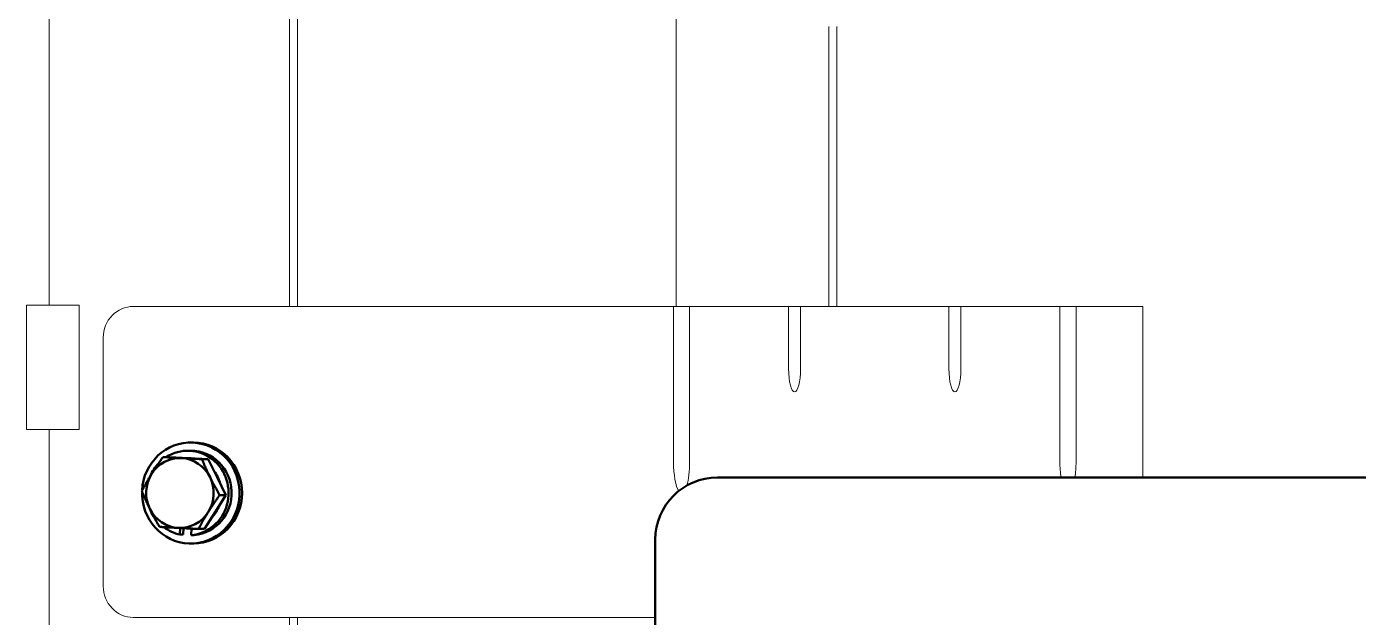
# Model space of a CAD drawing. Header units: inches. Extents: x 15 to 402, y 6 to 258.
# Drawn here: x 212.75 to 223.45, y 94.49 to 99.24 of the extents above; entities that cross this region are included whole.
import ezdxf

# ---------------------------------------------------------------- set-up
doc = ezdxf.new("R2010")
doc.units = ezdxf.units.IN
doc.header["$LTSCALE"] = 12
doc.header["$MEASUREMENT"] = 0
doc.layers.add('Visible (ANSI)', color=7, linetype='Continuous', lineweight=50)

msp = doc.modelspace()

# ---------------------------------------------------------------- linework, layer by layer
at = {"layer": 'Visible (ANSI)', "linetype": 'Continuous', "lineweight": 18}
for p, q in [((212.92755, 104.87586), (212.92755, 96.99586)), ((214.8594, 96.98586), (214.8594, 99.61086)), ((214.9241, 99.61086), (214.9241, 96.98586)), ((217.96721, 99.61086), (217.96721, 96.98586)), ((219.19462, 96.98586), (219.19462, 99.23807)), ((219.25932, 99.23583), (219.25932, 96.98586)), ((212.74638, 96.99586), (213.16903, 96.99586)), ((212.74638, 96.99586), (212.74638, 95.99586)), ((213.16903, 96.99586), (213.16903, 95.99586)), ((216.8894, 96.98586), (213.60346, 96.98586)), ((216.8894, 96.98586), (217.42523, 96.98586)), ((217.94632, 96.98586), (217.42523, 96.98586)), ((217.94632, 95.73586), (217.94632, 96.98586)), ((217.94632, 96.98586), (218.07573, 96.98586)), ((218.87095, 96.98586), (218.07573, 96.98586)), ((218.07573, 96.98586), (218.07573, 95.73586)), ((218.87095, 96.48586), (218.87095, 96.98586)), ((218.87095, 96.98586), (218.96801, 96.98586)), ((220.15987, 96.98586), (218.96801, 96.98586)), ((218.96801, 96.98586), (218.96801, 96.48586)), ((220.15987, 96.48586), (220.15987, 96.98586)), ((220.15987, 96.98586), (220.25693, 96.98586)), ((221.05215, 96.98586), (220.25693, 96.98586)), ((220.25693, 96.98586), (220.25693, 96.48586)), ((221.05215, 95.73586), (221.05215, 96.98586)), ((221.05215, 96.98586), (221.18156, 96.98586)), ((221.70265, 96.98586), (221.18156, 96.98586)), ((221.18156, 96.98586), (221.18156, 95.73586)), ((221.70265, 96.98586), (221.71756, 96.98586)), ((221.71756, 95.61086), (221.71756, 96.98586)), ((213.36198, 96.73586), (213.36198, 94.73586)), ((212.74638, 95.99586), (213.16903, 95.99586)), ((212.92755, 95.99586), (212.92755, 88.11586)), ((213.60346, 94.48586), (216.8894, 94.48586)), ((214.8594, 80.73586), (214.8594, 94.48586)), ((214.9241, 94.48586), (214.9241, 80.73586)), ((217.42523, 94.48586), (216.8894, 94.48586)), ((217.42523, 94.48586), (217.79991, 94.48586))]:
    msp.add_line(p, q, dxfattribs=at)
at = {"layer": 'Visible (ANSI)'}
for p, q in [((214.06572, 95.82586), (214.04139, 95.82586)), ((214.06572, 95.89186), (214.08642, 95.89186)), ((213.89254, 95.77492), (213.84262, 95.77492)), ((213.89254, 95.77492), (214.04904, 95.76648)), ((214.04904, 95.76648), (214.20553, 95.75804)), ((214.20553, 95.75804), (214.15561, 95.75804)), ((214.20553, 95.75804), (214.27672, 95.61351)), ((214.27672, 95.61351), (214.34791, 95.46898)), ((224.57843, 95.61086), (218.29991, 95.61086)), ((214.34791, 95.46898), (214.2626, 95.33289)), ((214.34791, 95.46898), (214.29798, 95.46898)), ((214.2626, 95.33289), (214.17729, 95.1968)), ((213.98176, 95.20431), (213.97913, 95.15203)), ((214.00346, 95.15203), (214.00602, 95.20302)), ((214.0698, 95.14714), (214.07244, 95.19958)), ((214.17729, 95.1968), (214.12736, 95.1968)), ((214.00346, 95.15203), (213.97913, 95.15203)), ((214.06572, 95.07986), (214.08642, 95.07986)), ((214.09413, 95.14714), (214.0698, 95.14714)), ((217.79991, 95.11086), (217.79991, 79.61086))]:
    msp.add_line(p, q, dxfattribs=at)
msp.add_arc((218.29991, 95.11086), 0.5, 90, 180, dxfattribs=at)
at = {"layer": 'Visible (ANSI)', "linetype": 'Continuous', "lineweight": 18}
for centre, major_axis, ratio, start_param, end_param in [((213.60346, 96.73586), (0, 0.25), 0.96592583, 0, 1.57079633), ((218.91948, 96.48586), (0, -0.1875), 0.25881905, 4.71238898, 7.85398163), ((220.2084, 96.48586), (0, -0.1875), 0.25881905, 4.71238898, 7.85398163), ((218.01103, 95.73586), (0, -0.25), 0.25881905, 4.71238898, 5.9236128), ((218.01103, 95.73586), (0, -0.25), 0.25881905, 0.70618719, 1.57079633), ((221.11685, 95.73586), (0, 0.25), 0.25881905, 1.57079633, 2.0943951), ((221.11685, 95.73586), (0, -0.25), 0.25881905, 1.04719755, 1.57079633), ((213.60346, 94.73586), (0, -0.25), 0.96592583, 4.71238898, 6.28318531)]:
    msp.add_ellipse(centre, major_axis=major_axis, ratio=ratio, start_param=start_param, end_param=end_param, dxfattribs=at)
at = {"layer": 'Visible (ANSI)'}
for centre, major_axis, start_param, end_param in [((214.06572, 95.48586), (0, -0.406), 4.68127413, 10.94454271), ((214.04139, 95.48586), (0, 0.34), 3.22821892, 6.83765878), ((214.06572, 95.48586), (0, -0.34), 0.08662627, 3.14159265), ((214.08642, 95.48586), (0, -0.406), 0, 3.14159265), ((214.04139, 95.48586), (0, 0.34), 0.7968523, 1.15746311), ((213.9785, 95.48586), (0, 0.281), 6.23113219, 7.27832974), ((213.9785, 95.48586), (0, 0.281), 5.18393464, 6.23113219), ((214.04139, 95.48586), (0, 0.281), 6.18131693, 6.28094746), ((213.9785, 95.48586), (0, -0.281), 4.13673709, 5.18393464), ((213.9785, 95.48586), (0, 0.281), 4.13673709, 5.18393464), ((214.04139, 95.48586), (0, -0.281), 1.83586556, 2.24881842), ((214.04139, 95.48586), (0, -0.281), 0.79480903, 1.19547984), ((213.9785, 95.48586), (0, -0.281), 5.18393464, 6.23113219), ((214.04139, 95.48586), (0, 0.34), 1.96576718, 2.15247377), ((213.9785, 95.48586), (0, -0.281), 6.23113219, 7.27832974), ((214.04139, 95.48586), (0, -0.34), 5.64992135, 6.09245281)]:
    msp.add_ellipse(centre, major_axis=major_axis, ratio=0.96592583, start_param=start_param, end_param=end_param, dxfattribs=at)
for points in [[(213.75081, 95.63883), (213.79041, 95.70199), (213.84262, 95.77492)], [(213.84262, 95.77492), (213.91999, 95.7704), (213.99262, 95.76648)], [(213.99262, 95.76648), (214.06525, 95.76257), (214.15561, 95.75804)], [(214.15561, 95.75804), (214.18726, 95.68059), (214.2203, 95.61351)], [(213.672, 95.50275), (213.71122, 95.57568), (213.75081, 95.63883)], [(214.2203, 95.61351), (214.25334, 95.54643), (214.29798, 95.46898)], [(213.73669, 95.35822), (213.70365, 95.42529), (213.672, 95.50275)], [(214.29798, 95.46898), (214.24577, 95.39605), (214.20618, 95.33289)], [(213.81437, 95.21369), (213.76973, 95.29114), (213.73669, 95.35822)], [(214.20618, 95.33289), (214.16658, 95.26973), (214.12736, 95.1968)], [(213.96437, 95.20524), (213.89174, 95.20916), (213.81437, 95.21369)], [(214.12736, 95.1968), (214.037, 95.20133), (213.96437, 95.20524)]]:
    msp.add_rational_spline(points, [1, 1.0379548493, 1], degree=2, dxfattribs=at)

doc.saveas('drawing.dxf')
